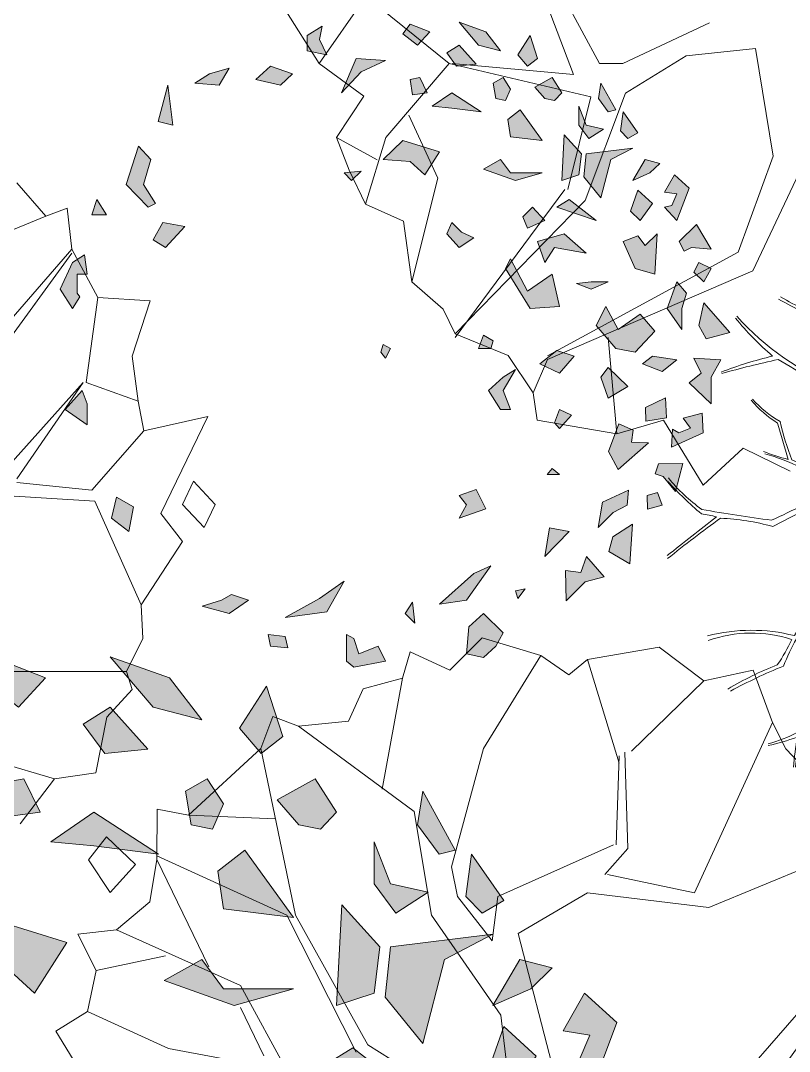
# Model space of a CAD drawing. Header units: inches. Extents: x -12 to 20935469, y -1604 to 24729220.
# Drawn here: x 20905993.25 to 20906020.54, y 24710529.52 to 24710566.14 of the extents above; entities that cross this region are included whole.
import ezdxf

# ---------------------------------------------------------------- set-up
doc = ezdxf.new("R2010")
doc.units = ezdxf.units.IN
doc.header["$LTSCALE"] = 0.03
doc.header["$MEASUREMENT"] = 0
for name, color, linetype, lineweight in [('dimension', 250, 'Continuous', 0), ('green_.25', 82, 'Continuous', 0), ('ILLUSTR-TREE', 74, 'Continuous', 0)]:
    doc.layers.add(name, color=color, linetype=linetype, lineweight=lineweight)
doc.styles.add('ATTR', font='romans.shx', dxfattribs={"width": 0.8, "height": 0.7})

# ---------------------------------------------------------------- blocks, each defined once
blk = doc.blocks.new('GRN1')
at = {"layer": 'ILLUSTR-TREE', "true_color": 0x30441d}
h = blk.add_hatch(color=89, dxfattribs=at)
h.paths.add_polyline_path([(0.25705, -0.05264), (0.26034, -0.06949), (0.27348, -0.06949), (0.28169, -0.05685), (0.27019, -0.05896)])
h.paths.add_polyline_path([(0.24063, -0.08212), (0.23077, -0.09265), (0.2357, -0.11371), (0.2472, -0.10107)])
h.paths.add_polyline_path([(0.18971, 0.21478), (0.18478, 0.20636), (0.19135, 0.20004), (0.20778, 0.20215)])
h.paths.add_polyline_path([(0.19299, 0.1853), (0.18478, 0.17267), (0.19628, 0.16424), (0.2127, 0.16424), (0.19628, 0.17056)])
h.paths.add_polyline_path([(0.18642, 0.10528), (0.20121, 0.10318), (0.20942, 0.11371), (0.18314, 0.13266)])
h.paths.add_polyline_path([(0.26034, 0.09686), (0.26526, 0.07791), (0.28497, 0.06106), (0.27676, 0.08423)])
h.paths.add_polyline_path([(0.20778, 0.08002), (0.2242, 0.05475), (0.2127, 0.0379), (0.21106, 0.05475)])
h.paths.add_polyline_path([(0.25212, -0.00211), (0.25377, -0.02737), (0.2242, -0.04001), (0.24227, -0.02316)])
h.paths.add_polyline_path([(0.26526, 0.02527), (0.27512, 0.01263), (0.28333, 0.01895), (0.27676, 0.0358)])
h.paths.add_polyline_path([(0.23734, 0.02737), (0.2357, 0.01895), (0.22256, 0.02106), (0.2242, 0.03369)])
h.paths.add_polyline_path([(0.24884, 0.0758), (0.2472, 0.05896), (0.25869, 0.05054), (0.26526, 0.06106)])
h.paths.add_polyline_path([(0.20942, 0.19583), (0.20778, 0.18951), (0.21927, 0.18109), (0.23241, 0.1832)])
h.paths.add_polyline_path([(0.22913, 0.12634), (0.21927, 0.13476), (0.21763, 0.14319), (0.2242, 0.1495), (0.23734, 0.14108)])
h.paths.add_polyline_path([(0.23734, 0.09897), (0.22749, 0.10528), (0.21763, 0.10107), (0.21927, 0.09265), (0.23241, 0.09054)])
h.paths.add_polyline_path([(0.25377, 0.12845), (0.2472, 0.12002), (0.25705, 0.1116), (0.27348, 0.12213)])
h.paths.add_polyline_path([(0.19628, -0.1853), (0.19956, -0.19793), (0.23077, -0.18951)])
h.paths.add_polyline_path([(0.24555, -0.13687), (0.23077, -0.14529), (0.23241, -0.16635), (0.24063, -0.15372)])
h.paths.add_polyline_path([(0.04024, 0.1474), (0.0386, 0.12213), (0.07309, 0.10107), (0.0813, 0.10528), (0.05338, 0.12002), (0.06816, 0.14108)])
h.paths.add_polyline_path([(0.07309, 0.27795), (0.06159, 0.27163), (0.06981, 0.26321), (0.07802, 0.26742)])
h.paths.add_polyline_path([(-0.22749, -0.08844), (-0.22256, -0.05264), (-0.19628, -0.0379), (-0.21106, -0.05896)])
h.paths.add_polyline_path([(0.02053, 0.25268), (0.0386, 0.24005), (0.06159, 0.24847), (0.05174, 0.25689), (0.0386, 0.25268)])
h.paths.add_polyline_path([(-0.24063, 0.09897), (-0.2242, 0.08212), (-0.2357, 0.06949), (-0.25869, 0.06738), (-0.26198, 0.08212), (-0.25212, 0.09265)])
h.paths.add_polyline_path([(-0.23241, 0.02316), (-0.2242, 0.01474), (-0.21435, 0.02106)])
h.paths.add_polyline_path([(-0.13073, 0.23581), (-0.13439, 0.22322), (-0.12263, 0.22307), (-0.1198, 0.23185)])
h.paths.add_polyline_path([(-0.1039, 0.22989), (-0.10604, 0.23668), (-0.11911, 0.24743), (-0.09508, 0.25359), (-0.09511, 0.23272)])
h.paths.add_polyline_path([(-0.0555, 0.23957), (-0.05851, 0.22167), (-0.04675, 0.22152), (-0.03844, 0.23876)])
h.paths.add_polyline_path([(-0.07706, 0.22396), (-0.09997, 0.19808), (-0.08457, 0.18966), (-0.06086, 0.19847), (-0.06631, 0.21089), (-0.07659, 0.20955)])
h.paths.add_polyline_path([(-0.21599, 0.04422), (-0.2127, 0.06738), (-0.18314, 0.08844), (-0.18971, 0.0737)])
h.paths.add_polyline_path([(-0.14208, 0.06106), (-0.13386, 0.08423), (-0.11744, 0.0758), (-0.12237, 0.06106), (-0.13058, 0.06738)])
h.paths.add_polyline_path([(-0.18122, 0.20807), (-0.17072, 0.18986), (-0.15812, 0.19353), (-0.14717, 0.21044)])
h.paths.add_polyline_path([(-0.21319, 0.15335), (-0.18701, 0.15273), (-0.18865, 0.16598), (-0.17489, 0.17081), (-0.19243, 0.18602), (-0.19693, 0.16961)])
h.paths.add_polyline_path([(-0.15002, 0.18078), (-0.12832, 0.18462), (-0.11801, 0.20684), (-0.13094, 0.20583), (-0.13725, 0.19356)])
h.paths.add_polyline_path([(-0.15357, 0.15582), (-0.17493, 0.13476), (-0.15029, 0.13898)])
h.paths.add_polyline_path([(-0.1043, 0.1474), (-0.1043, 0.13687), (-0.09937, 0.14108)])
h.paths.add_polyline_path([(-0.20285, 0.11792), (-0.21106, 0.1116), (-0.20449, 0.1095)])
h.paths.add_polyline_path([(-0.02053, 0.09897), (-0.03203, 0.08633), (-0.04845, 0.09686), (-0.04845, 0.10528), (-0.03203, 0.09897), (-0.01396, 0.1095)])
h.paths.add_polyline_path([(0.01889, 0.22952), (0.00082, 0.21267), (0.00411, 0.19583), (0.02382, 0.17898), (0.04024, 0.18741), (0.02053, 0.19793), (0.03367, 0.21689)])
h.paths.add_polyline_path([(-0.02874, 0.20636), (-0.0386, 0.18951), (-0.02053, 0.1832), (-0.01232, 0.18951)])
h.paths.add_polyline_path([(-0.05338, 0.15793), (-0.06488, 0.1474), (-0.05995, 0.14319), (-0.04845, 0.1474)])
h.paths.add_polyline_path([(0.01777, 0.29404), (0.01232, 0.27374), (0.02382, 0.26742), (0.04353, 0.27163)])
h.paths.add_polyline_path([(-0.04353, 0.27795), (-0.02546, 0.259), (-0.01725, 0.26953), (-0.00411, 0.26321), (-0.00575, 0.28637), (-0.02053, 0.27795)])
h.paths.add_polyline_path([(-0.08085, 0.244), (-0.06855, 0.27119), (-0.05148, 0.27039), (-0.05598, 0.25398), (-0.06459, 0.26026), (-0.06858, 0.25032), (-0.06527, 0.24469)])
h.paths.add_polyline_path([(0.00411, 0.00211), (-0.00411, -0.00211), (0.00082, -0.00632), (0.00739, -0.00421)])
h.paths.add_polyline_path([(0.00411, 0.08844), (0.01068, 0.09054), (0.0156, 0.08212), (0.00411, 0.07791)])
h.paths.add_polyline_path([(-0.00246, 0.16003), (-0.01725, 0.1474), (-0.00903, 0.13055), (0.00246, 0.14529)])
h.paths.add_polyline_path([(-0.00575, 0.24847), (-0.0156, 0.23584), (-0.00903, 0.21899), (-0.00246, 0.22741)])
h.paths.add_polyline_path([(0.06159, 0.18951), (0.05502, 0.17477), (0.05995, 0.16214), (0.06159, 0.17477)])
h.paths.add_polyline_path([(0.16343, 0.23373), (0.15522, 0.22531), (0.14865, 0.21057), (0.16671, 0.2211)])
h.paths.add_polyline_path([(0.15522, 0.13266), (0.14865, 0.1095), (0.1585, 0.08212), (0.16671, 0.09686), (0.15522, 0.10528)])
h.paths.add_polyline_path([(0.09937, 0.0737), (0.09116, 0.06106), (0.10266, 0.05054), (0.11251, 0.05475), (0.1043, 0.06317)])
h.paths.add_polyline_path([(0.15686, -0.02316), (0.14865, -0.03159), (0.15522, -0.0379)])
h.paths.add_polyline_path([(0.15357, 0.03159), (0.16507, 0.01895), (0.16671, -0.00421), (0.18314, 0.01263), (0.17328, 0.04422)])
h.paths.add_polyline_path([(0.10266, 0.23163), (0.06816, 0.22952), (0.07309, 0.21267), (0.09609, 0.20215), (0.10101, 0.21478), (0.0928, 0.2211)])
h.paths.add_polyline_path([(0.12894, 0.22741), (0.11415, 0.21689), (0.12237, 0.20846), (0.14043, 0.21478)])
h.paths.add_polyline_path([(0.08623, 0.17056), (0.09116, 0.14319), (0.07802, 0.13476), (0.09609, 0.12845), (0.10266, 0.15161)])
h.paths.add_polyline_path([(0.13386, 0.1832), (0.16671, 0.19162), (0.17657, 0.21057), (0.17164, 0.17056), (0.15193, 0.16846)])
h.paths.add_polyline_path([(0.12565, 0.14529), (0.11415, 0.17898), (0.13222, 0.15582)])
h.paths.add_polyline_path([(0.15357, 0.16424), (0.14865, 0.1495), (0.18807, 0.15161), (0.17164, 0.16635)])
h.paths.add_polyline_path([(0.11415, 0.13476), (0.10758, 0.12002), (0.11744, 0.11581), (0.12565, 0.12424)])
h.paths.add_polyline_path([(0.08787, 0.25479), (0.09116, 0.26111), (0.08952, 0.27795), (0.11087, 0.26532), (0.09609, 0.25058)])
h.paths.add_polyline_path([(0.11415, 0.24847), (0.14208, 0.259), (0.15357, 0.24637), (0.13879, 0.23794), (0.13715, 0.24847), (0.12729, 0.24426), (0.12565, 0.23794)])
h.paths.add_polyline_path([(-0.25212, -0.00842), (-0.26526, -0.00211), (-0.27019, -0.02948), (-0.26526, -0.0358), (-0.24227, -0.0358), (-0.24555, -0.02948), (-0.25869, -0.02527)])
h.paths.add_polyline_path([(-0.25377, -0.08633), (-0.24391, -0.08844), (-0.24227, -0.10318), (-0.25212, -0.10107)])
h.paths.add_polyline_path([(0.05502, -0.28216), (0.0386, -0.27163), (0.04845, -0.26532), (0.05174, -0.26742), (0.06816, -0.26742), (0.06816, -0.259), (0.08459, -0.26111), (0.07802, -0.27163)])
h.paths.add_polyline_path([(-0.13222, -0.21899), (-0.15357, -0.2232), (-0.14208, -0.23794), (-0.12401, -0.23373)])
h.paths.add_polyline_path([(-0.21763, -0.16003), (-0.2242, -0.13687), (-0.2127, -0.12002), (-0.20778, -0.13476), (-0.2127, -0.14319)])
h.paths.add_polyline_path([(-0.04845, -0.27795), (-0.06159, -0.259), (-0.04353, -0.259), (-0.03203, -0.26321)])
h.paths.add_polyline_path([(0.12894, -0.20004), (0.12565, -0.20636), (0.14536, -0.22531), (0.17821, -0.21478), (0.16671, -0.20425), (0.14536, -0.21057)])
h.paths.add_polyline_path([(0.11908, -0.25479), (0.13222, -0.25058), (0.11908, -0.24215)])
h.paths.add_polyline_path([(0.10923, -0.17477), (0.09116, -0.19162), (0.09773, -0.20215), (0.11251, -0.19372)])
at = {"layer": 'ILLUSTR-TREE', "color": 89, "true_color": 0x30441d}
for p, q in [((0.01777, 0.29404), (0.01232, 0.27374)), ((0.04353, 0.27163), (0.01777, 0.29404)), ((-0.00575, 0.28637), (-0.02053, 0.27795)), ((-0.00411, 0.26321), (-0.00575, 0.28637)), ((-0.02053, 0.27795), (-0.04353, 0.27795)), ((-0.04353, 0.27795), (-0.02546, 0.259)), ((0.07309, 0.27795), (0.06159, 0.27163)), ((0.07802, 0.26742), (0.07309, 0.27795)), ((0.08952, 0.27795), (0.11087, 0.26532)), ((0.09116, 0.26111), (0.08952, 0.27795)), ((-0.08085, 0.244), (-0.06855, 0.27119)), ((-0.06855, 0.27119), (-0.05148, 0.27039)), ((-0.05148, 0.27039), (-0.05598, 0.25398)), ((0.01232, 0.27374), (0.02382, 0.26742)), ((0.02382, 0.26742), (0.04353, 0.27163)), ((0.06159, 0.27163), (0.06981, 0.26321)), ((-0.02546, 0.259), (-0.01725, 0.26953)), ((-0.01725, 0.26953), (-0.00411, 0.26321)), ((0.06981, 0.26321), (0.07802, 0.26742)), ((0.11087, 0.26532), (0.09609, 0.25058)), ((-0.06459, 0.26026), (-0.06858, 0.25032)), ((-0.05598, 0.25398), (-0.06459, 0.26026)), ((0.08787, 0.25479), (0.09116, 0.26111)), ((0.11415, 0.24847), (0.14208, 0.259)), ((0.14208, 0.259), (0.15357, 0.24637)), ((0.05174, 0.25689), (0.0386, 0.25268)), ((0.06159, 0.24847), (0.05174, 0.25689)), ((0.09609, 0.25058), (0.08787, 0.25479)), ((-0.11911, 0.24743), (-0.09508, 0.25359)), ((-0.09508, 0.25359), (-0.09511, 0.23272)), ((-0.06858, 0.25032), (-0.06527, 0.24469)), ((0.0386, 0.25268), (0.02053, 0.25268)), ((0.02053, 0.25268), (0.0386, 0.24005)), ((-0.10604, 0.23668), (-0.11911, 0.24743)), ((-0.00575, 0.24847), (-0.0156, 0.23584)), ((-0.00246, 0.22741), (-0.00575, 0.24847)), ((0.0386, 0.24005), (0.06159, 0.24847)), ((0.12565, 0.23794), (0.11415, 0.24847)), ((0.13715, 0.24847), (0.12729, 0.24426)), ((0.13879, 0.23794), (0.13715, 0.24847)), ((0.15357, 0.24637), (0.13879, 0.23794)), ((-0.06527, 0.24469), (-0.08085, 0.244)), ((0.12729, 0.24426), (0.12565, 0.23794)), ((-0.0555, 0.23957), (-0.05851, 0.22167)), ((-0.03844, 0.23876), (-0.0555, 0.23957)), ((-0.04675, 0.22152), (-0.03844, 0.23876)), ((-0.13073, 0.23581), (-0.13439, 0.22322)), ((-0.1198, 0.23185), (-0.13073, 0.23581)), ((-0.1039, 0.22989), (-0.10604, 0.23668)), ((-0.0156, 0.23584), (-0.00903, 0.21899)), ((0.16343, 0.23373), (0.15522, 0.22531)), ((0.16671, 0.2211), (0.16343, 0.23373)), ((-0.12263, 0.22307), (-0.1198, 0.23185)), ((-0.09511, 0.23272), (-0.1039, 0.22989)), ((0.10266, 0.23163), (0.06816, 0.22952)), ((0.0928, 0.2211), (0.10266, 0.23163)), ((-0.00903, 0.21899), (-0.00246, 0.22741)), ((0.01889, 0.22952), (0.00082, 0.21267)), ((0.03367, 0.21689), (0.01889, 0.22952)), ((0.06816, 0.22952), (0.07309, 0.21267)), ((0.12894, 0.22741), (0.11415, 0.21689)), ((0.14043, 0.21478), (0.12894, 0.22741)), ((-0.13439, 0.22322), (-0.12263, 0.22307)), ((-0.07706, 0.22396), (-0.09997, 0.19808)), ((-0.07659, 0.20955), (-0.07706, 0.22396)), ((-0.05851, 0.22167), (-0.04675, 0.22152)), ((0.15522, 0.22531), (0.14865, 0.21057)), ((0.10101, 0.21478), (0.0928, 0.2211)), ((0.14865, 0.21057), (0.16671, 0.2211)), ((0.02053, 0.19793), (0.03367, 0.21689)), ((0.09609, 0.20215), (0.10101, 0.21478)), ((0.11415, 0.21689), (0.12237, 0.20846)), ((0.12237, 0.20846), (0.14043, 0.21478)), ((0.18971, 0.21478), (0.18478, 0.20636)), ((0.20778, 0.20215), (0.18971, 0.21478)), ((-0.14717, 0.21044), (-0.18122, 0.20807)), ((-0.15812, 0.19353), (-0.14717, 0.21044)), ((-0.06631, 0.21089), (-0.07659, 0.20955)), ((-0.06086, 0.19847), (-0.06631, 0.21089)), ((0.00082, 0.21267), (0.00411, 0.19583)), ((0.07309, 0.21267), (0.09609, 0.20215)), ((0.16671, 0.19162), (0.17657, 0.21057)), ((0.17657, 0.21057), (0.17164, 0.17056)), ((-0.18122, 0.20807), (-0.17072, 0.18986)), ((-0.13094, 0.20583), (-0.13725, 0.19356)), ((-0.11801, 0.20684), (-0.13094, 0.20583)), ((-0.12832, 0.18462), (-0.11801, 0.20684)), ((-0.02874, 0.20636), (-0.0386, 0.18951)), ((-0.01232, 0.18951), (-0.02874, 0.20636)), ((0.18478, 0.20636), (0.19135, 0.20004)), ((0.19135, 0.20004), (0.20778, 0.20215)), ((-0.09997, 0.19808), (-0.08457, 0.18966)), ((-0.08457, 0.18966), (-0.06086, 0.19847)), ((0.04024, 0.18741), (0.02053, 0.19793)), ((-0.17072, 0.18986), (-0.15812, 0.19353)), ((-0.13725, 0.19356), (-0.15002, 0.18078)), ((0.00411, 0.19583), (0.02382, 0.17898)), ((0.20942, 0.19583), (0.20778, 0.18951)), ((0.23241, 0.1832), (0.20942, 0.19583)), ((-0.0386, 0.18951), (-0.02053, 0.1832)), ((-0.02053, 0.1832), (-0.01232, 0.18951)), ((0.06159, 0.18951), (0.05502, 0.17477)), ((0.06159, 0.17477), (0.06159, 0.18951)), ((0.13386, 0.1832), (0.16671, 0.19162)), ((0.20778, 0.18951), (0.21927, 0.18109)), ((-0.19243, 0.18602), (-0.19693, 0.16961)), ((-0.17489, 0.17081), (-0.19243, 0.18602)), ((0.02382, 0.17898), (0.04024, 0.18741)), ((0.19299, 0.1853), (0.18478, 0.17267)), ((0.19628, 0.17056), (0.19299, 0.1853)), ((-0.15002, 0.18078), (-0.12832, 0.18462)), ((0.15193, 0.16846), (0.13386, 0.1832)), ((0.21927, 0.18109), (0.23241, 0.1832)), ((0.11415, 0.17898), (0.13222, 0.15582)), ((0.12565, 0.14529), (0.11415, 0.17898)), ((0.05502, 0.17477), (0.05995, 0.16214)), ((0.05995, 0.16214), (0.06159, 0.17477)), ((-0.19693, 0.16961), (-0.21319, 0.15335)), ((-0.18865, 0.16598), (-0.17489, 0.17081)), ((0.10266, 0.15161), (0.08623, 0.17056)), ((0.08623, 0.17056), (0.09116, 0.14319)), ((0.17164, 0.17056), (0.15193, 0.16846)), ((0.18478, 0.17267), (0.19628, 0.16424)), ((0.2127, 0.16424), (0.19628, 0.17056)), ((-0.18701, 0.15273), (-0.18865, 0.16598)), ((0.17164, 0.16635), (0.15357, 0.16424)), ((0.18807, 0.15161), (0.17164, 0.16635)), ((0.15357, 0.16424), (0.14865, 0.1495)), ((0.19628, 0.16424), (0.2127, 0.16424)), ((-0.05338, 0.15793), (-0.06488, 0.1474)), ((-0.04845, 0.1474), (-0.05338, 0.15793)), ((-0.00246, 0.16003), (-0.01725, 0.1474)), ((0.00246, 0.14529), (-0.00246, 0.16003)), ((-0.21319, 0.15335), (-0.18701, 0.15273)), ((-0.15357, 0.15582), (-0.17493, 0.13476)), ((-0.15029, 0.13898), (-0.15357, 0.15582)), ((0.13222, 0.15582), (0.12565, 0.14529)), ((0.09609, 0.12845), (0.10266, 0.15161)), ((0.14865, 0.1495), (0.18807, 0.15161)), ((0.21763, 0.14319), (0.2242, 0.1495)), ((0.2242, 0.1495), (0.23734, 0.14108)), ((-0.09937, 0.14108), (-0.1043, 0.1474)), ((-0.1043, 0.1474), (-0.1043, 0.13687)), ((-0.06488, 0.1474), (-0.05995, 0.14319)), ((-0.05995, 0.14319), (-0.04845, 0.1474)), ((-0.01725, 0.1474), (-0.00903, 0.13055)), ((-0.00903, 0.13055), (0.00246, 0.14529)), ((0.04024, 0.1474), (0.0386, 0.12213)), ((0.06816, 0.14108), (0.04024, 0.1474)), ((-0.1043, 0.13687), (-0.09937, 0.14108)), ((0.05338, 0.12002), (0.06816, 0.14108)), ((0.09116, 0.14319), (0.07802, 0.13476)), ((0.21927, 0.13476), (0.21763, 0.14319)), ((0.23734, 0.14108), (0.22913, 0.12634)), ((-0.17493, 0.13476), (-0.15029, 0.13898)), ((0.07802, 0.13476), (0.09609, 0.12845)), ((0.11415, 0.13476), (0.10758, 0.12002)), ((0.12565, 0.12424), (0.11415, 0.13476)), ((0.22913, 0.12634), (0.21927, 0.13476)), ((0.15522, 0.13266), (0.14865, 0.1095)), ((0.15522, 0.10528), (0.15522, 0.13266)), ((0.20942, 0.11371), (0.18314, 0.13266)), ((0.18314, 0.13266), (0.18642, 0.10528)), ((0.25377, 0.12845), (0.2472, 0.12002)), ((0.27348, 0.12213), (0.25377, 0.12845)), ((0.0386, 0.12213), (0.07309, 0.10107)), ((0.11744, 0.11581), (0.12565, 0.12424)), ((0.25705, 0.1116), (0.27348, 0.12213)), ((-0.20285, 0.11792), (-0.21106, 0.1116)), ((-0.20449, 0.1095), (-0.20285, 0.11792)), ((0.0813, 0.10528), (0.05338, 0.12002)), ((0.10758, 0.12002), (0.11744, 0.11581)), ((0.2472, 0.12002), (0.25705, 0.1116)), ((0.20121, 0.10318), (0.20942, 0.11371)), ((-0.21106, 0.1116), (-0.20449, 0.1095)), ((-0.03203, 0.09897), (-0.01396, 0.1095)), ((-0.01396, 0.1095), (-0.02053, 0.09897)), ((0.14865, 0.1095), (0.1585, 0.08212)), ((-0.04845, 0.10528), (-0.03203, 0.09897)), ((-0.04845, 0.09686), (-0.04845, 0.10528)), ((0.07309, 0.10107), (0.0813, 0.10528)), ((0.16671, 0.09686), (0.15522, 0.10528)), ((0.18642, 0.10528), (0.20121, 0.10318)), ((0.22749, 0.10528), (0.21763, 0.10107)), ((0.23734, 0.09897), (0.22749, 0.10528)), ((0.21763, 0.10107), (0.21927, 0.09265)), ((-0.25212, 0.09265), (-0.24063, 0.09897)), ((-0.24063, 0.09897), (-0.2242, 0.08212)), ((-0.03203, 0.08633), (-0.04845, 0.09686)), ((-0.02053, 0.09897), (-0.03203, 0.08633)), ((0.1585, 0.08212), (0.16671, 0.09686)), ((0.23241, 0.09054), (0.23734, 0.09897)), ((0.27676, 0.08423), (0.26034, 0.09686)), ((0.26034, 0.09686), (0.26526, 0.07791)), ((-0.26198, 0.08212), (-0.25212, 0.09265)), ((0.21927, 0.09265), (0.23241, 0.09054)), ((0.00411, 0.08844), (0.01068, 0.09054)), ((0.01068, 0.09054), (0.0156, 0.08212)), ((-0.2127, 0.06738), (-0.18314, 0.08844)), ((-0.18314, 0.08844), (-0.18971, 0.0737)), ((0.00411, 0.07791), (0.00411, 0.08844)), ((-0.25869, 0.06738), (-0.26198, 0.08212)), ((-0.2242, 0.08212), (-0.2357, 0.06949)), ((-0.14208, 0.06106), (-0.13386, 0.08423)), ((-0.13386, 0.08423), (-0.11744, 0.0758)), ((0.0156, 0.08212), (0.00411, 0.07791)), ((0.28497, 0.06106), (0.27676, 0.08423)), ((0.21106, 0.05475), (0.20778, 0.08002)), ((0.20778, 0.08002), (0.2242, 0.05475)), ((0.26526, 0.07791), (0.28497, 0.06106)), ((-0.18971, 0.0737), (-0.21599, 0.04422)), ((-0.11744, 0.0758), (-0.12237, 0.06106)), ((0.09937, 0.0737), (0.09116, 0.06106)), ((0.1043, 0.06317), (0.09937, 0.0737)), ((0.24884, 0.0758), (0.2472, 0.05896)), ((0.26526, 0.06106), (0.24884, 0.0758)), ((-0.2357, 0.06949), (-0.25869, 0.06738)), ((-0.21599, 0.04422), (-0.2127, 0.06738)), ((-0.13058, 0.06738), (-0.14208, 0.06106)), ((-0.12237, 0.06106), (-0.13058, 0.06738)), ((0.09116, 0.06106), (0.10266, 0.05054)), ((0.11251, 0.05475), (0.1043, 0.06317)), ((0.25869, 0.05054), (0.26526, 0.06106)), ((0.2472, 0.05896), (0.25869, 0.05054)), ((0.10266, 0.05054), (0.11251, 0.05475)), ((0.2127, 0.0379), (0.21106, 0.05475)), ((0.2242, 0.05475), (0.2127, 0.0379)), ((0.17328, 0.04422), (0.15357, 0.03159)), ((0.18314, 0.01263), (0.17328, 0.04422)), ((0.22256, 0.02106), (0.2242, 0.03369)), ((0.2242, 0.03369), (0.23734, 0.02737)), ((0.27676, 0.0358), (0.26526, 0.02527)), ((0.28333, 0.01895), (0.27676, 0.0358)), ((0.15357, 0.03159), (0.16507, 0.01895)), ((0.23734, 0.02737), (0.2357, 0.01895)), ((0.26526, 0.02527), (0.27512, 0.01263)), ((-0.21435, 0.02106), (-0.23241, 0.02316)), ((-0.23241, 0.02316), (-0.2242, 0.01474)), ((-0.2242, 0.01474), (-0.21435, 0.02106)), ((0.2357, 0.01895), (0.22256, 0.02106)), ((0.16507, 0.01895), (0.16671, -0.00421)), ((0.27512, 0.01263), (0.28333, 0.01895)), ((0.16671, -0.00421), (0.18314, 0.01263)), ((0.00411, 0.00211), (-0.00411, -0.00211)), ((0.00739, -0.00421), (0.00411, 0.00211)), ((-0.26526, -0.00211), (-0.27019, -0.02948)), ((-0.25212, -0.00842), (-0.26526, -0.00211)), ((-0.00411, -0.00211), (0.00082, -0.00632)), ((0.24227, -0.02316), (0.25212, -0.00211)), ((0.25212, -0.00211), (0.25377, -0.02737)), ((0.00082, -0.00632), (0.00739, -0.00421)), ((-0.25869, -0.02527), (-0.25212, -0.00842)), ((0.15686, -0.02316), (0.14865, -0.03159)), ((0.15522, -0.0379), (0.15686, -0.02316)), ((0.2242, -0.04001), (0.24227, -0.02316)), ((-0.24555, -0.02948), (-0.25869, -0.02527)), ((0.25377, -0.02737), (0.2242, -0.04001)), ((-0.27019, -0.02948), (-0.26526, -0.0358)), ((-0.24227, -0.0358), (-0.24555, -0.02948)), ((0.14865, -0.03159), (0.15522, -0.0379)), ((-0.26526, -0.0358), (-0.24227, -0.0358)), ((-0.22256, -0.05264), (-0.19628, -0.0379)), ((-0.19628, -0.0379), (-0.21106, -0.05896)), ((-0.22749, -0.08844), (-0.22256, -0.05264)), ((0.27019, -0.05896), (0.25705, -0.05264)), ((0.25705, -0.05264), (0.26034, -0.06949)), ((-0.21106, -0.05896), (-0.22749, -0.08844)), ((0.28169, -0.05685), (0.27019, -0.05896)), ((0.27348, -0.06949), (0.28169, -0.05685)), ((0.26034, -0.06949), (0.27348, -0.06949)), ((0.24063, -0.08212), (0.23077, -0.09265)), ((0.2472, -0.10107), (0.24063, -0.08212)), ((-0.25212, -0.10107), (-0.25377, -0.08633)), ((-0.25377, -0.08633), (-0.24391, -0.08844)), ((-0.24391, -0.08844), (-0.24227, -0.10318)), ((0.23077, -0.09265), (0.2357, -0.11371)), ((-0.24227, -0.10318), (-0.25212, -0.10107)), ((0.2357, -0.11371), (0.2472, -0.10107)), ((-0.2242, -0.13687), (-0.2127, -0.12002)), ((-0.2127, -0.12002), (-0.20778, -0.13476)), ((-0.21763, -0.16003), (-0.2242, -0.13687)), ((-0.20778, -0.13476), (-0.2127, -0.14319)), ((0.24555, -0.13687), (0.23077, -0.14529)), ((0.24063, -0.15372), (0.24555, -0.13687)), ((-0.2127, -0.14319), (-0.21763, -0.16003)), ((0.23077, -0.14529), (0.23241, -0.16635)), ((0.23241, -0.16635), (0.24063, -0.15372)), ((0.10923, -0.17477), (0.09116, -0.19162)), ((0.11251, -0.19372), (0.10923, -0.17477)), ((0.23077, -0.18951), (0.19628, -0.1853)), ((0.19628, -0.1853), (0.19956, -0.19793)), ((0.09116, -0.19162), (0.09773, -0.20215)), ((0.19956, -0.19793), (0.23077, -0.18951)), ((0.09773, -0.20215), (0.11251, -0.19372)), ((0.12894, -0.20004), (0.12565, -0.20636)), ((0.14536, -0.21057), (0.12894, -0.20004)), ((0.16671, -0.20425), (0.14536, -0.21057)), ((0.17821, -0.21478), (0.16671, -0.20425)), ((0.12565, -0.20636), (0.14536, -0.22531)), ((0.14536, -0.22531), (0.17821, -0.21478)), ((-0.13222, -0.21899), (-0.15357, -0.2232)), ((-0.12401, -0.23373), (-0.13222, -0.21899)), ((-0.15357, -0.2232), (-0.14208, -0.23794)), ((-0.14208, -0.23794), (-0.12401, -0.23373)), ((0.11908, -0.24215), (0.11908, -0.25479)), ((0.13222, -0.25058), (0.11908, -0.24215)), ((0.11908, -0.25479), (0.13222, -0.25058)), ((-0.06159, -0.259), (-0.04353, -0.259)), ((-0.04845, -0.27795), (-0.06159, -0.259)), ((-0.04353, -0.259), (-0.03203, -0.26321)), ((0.06816, -0.259), (0.08459, -0.26111)), ((0.06816, -0.26742), (0.06816, -0.259)), ((0.08459, -0.26111), (0.07802, -0.27163)), ((-0.03203, -0.26321), (-0.04845, -0.27795)), ((0.0386, -0.27163), (0.04845, -0.26532)), ((0.04845, -0.26532), (0.05174, -0.26742)), ((0.05174, -0.26742), (0.06816, -0.26742)), ((0.05502, -0.28216), (0.0386, -0.27163)), ((0.07802, -0.27163), (0.05502, -0.28216))]:
    blk.add_line(p, q, dxfattribs=at)
blk = doc.blocks.new('T13')
for p, q in [((0.4281, 0.5928), (0.4281, 0.593)), ((0.5642, 0.2009), (0.708, 0.4255)), ((-0.4377, 0.3824), (-0.7041, 0.3947)), ((-0.709, 0.0686), (-0.7092, 0.0685)), ((0.3135, -0.6541), (0.3137, -0.6542))]:
    blk.add_line(p, q)
blk.add_lwpolyline([(0.4273, -1.0498, -0.126142), (0.4263, -0.734, 0.03539), (0.327, -0.6807, 0.025442), (0.1708, -0.3785, 0.018467), (0.0059, -0.1973, -0.070709), (0.0247, -0.3983, 0.036684), (-0.094, -0.576), (0.0286, -0.8128, 0.055374), (-0.0014, -1.0029, 0.015419), (0.146, -1.1955, 0.015419)], format="xyb")
for centre, radius, start, end in [((-2.4455, 1.7332), 2.6085, 344.4829, 347.6524), ((1.5932, 0.7684), 1.5366, 164.7926, 170.4991), ((-1.8527, 0.3079), 2.2142, 16.7515, 22.1702), ((-1.3357, 0.436), 1.6961, 21.0828, 24.7967), ((0.5441, 1.2708), 0.9973, 188.7058, 199.8279), ((0.4867, 1.3092), 0.9393, 191.4363, 219.4054), ((2.0923, 2.5554), 2.7762, 211.5979, 215.8713), ((0.6079, 1.5972), 0.9991, 209.5693, 220.5893), ((-1.9916, 1.5594), 1.9399, 341.6031, 346.0626), ((1.0796, 0.3203), 1.1047, 133.2252, 138.9211), ((0.6375, 0.8), 0.4458, 134.2559, 149.009), ((1.9594, 0.5396), 2.1341, 165.0867, 169.3971), ((-0.1722, 0.689), 0.4173, 57.2831, 70.5415), ((-0.1008, 0.8008), 0.2947, 55.7919, 76.1738), ((0.5449, 1.3247), 0.568, 210.069, 222.0712), ((0.2748, 1.1415), 0.2312, 204.7952, 206.8355), ((-0.1316, 0.7576), 0.3478, 54.0156, 54.654), ((0.2555, 1.1207), 0.2034, 209.038, 235.4044), ((0.9312, 1.1992), 0.6968, 194.0874, 200.3062), ((-1.1356, 2.0538), 1.9689, 322.1847, 328.3706), ((-0.4994, 1.6073), 1.2053, 321.3001, 330.841), ((-1.6595, -3.1543), 4.2617, 72.5672, 75.4116), ((-0.8674, -0.7166), 1.7157, 73.986, 80.5441), ((4.6144, -0.0371), 4.5748, 167.6308, 172.856), ((-7.2075, 2.0444), 7.4128, 350.21549, 351.46406), ((0.2151, 0.8188), 0.1547, 87.3146, 119.155), ((0.2289, 0.8204), 0.148, 91.5584, 124.1588), ((-0.0043, 0.9201), 0.2731, 339.3563, 5.467), ((-0.3221, 0.8997), 0.6025, 349.9787, 5.4953), ((2.195, 2.3261), 2.9404, 208.7548, 214.1059), ((-4.8848, 2.5979), 5.0136, 337.9162, 340.5525), ((1.2545, 0.2907), 1.5334, 155.2685, 164.6643), ((0.3454, 1.2065), 0.4693, 281.9294, 319.6866), ((-0.133, 0.6471), 0.2506, 24.7539, 64.6899), ((-0.3483, 0.3942), 0.5927, 40.7586, 56.4721), ((0.2678, 1.3425), 0.636, 285.7899, 314.5476), ((-0.1151, 0.9114), 0.4341, 190.6007, 207.3466), ((-0.1853, 0.8976), 0.3559, 190.4335, 211.331), ((-0.7003, 0.7039), 1.1292, 356.076, 7.2625), ((0.9822, 0.806), 0.543, 174.9586, 186.2056), ((0.8965, 0.817), 0.6453, 179.3917, 209.4521), ((0.7565, 0.7868), 0.4853, 179.0591, 213.5916), ((-7.2075, 2.0444), 7.4128, 348.32176, 349.99211), ((0.2837, 0.9903), 1.2637, 192.0056, 199.7094), ((-0.2901, 0.8463), 0.6637, 189.447, 203.9688), ((1.2377, 0.6989), 0.7975, 177.7287, 185.8361), ((-2.6963, 2.1161), 3.9337, 335.6554, 339.189), ((-7.9542, 2.4422), 7.6516, 345.89882, 346.931), ((0.332, 0.4495), 0.8625, 162.2444, 171.9735), ((-2.8803, -4.3059), 5.6398, 58.7399, 62.0811), ((1.4606, 3.4255), 3.2074, 238.3111, 243.9484), ((-16.2941, 7.5158), 18.5737, 337.79766, 338.50258), ((-0.021, 1.1045), 0.7344, 218.4282, 225.7889), ((9.3513, 1.7915), 9.6612, 186.76318, 187.64428), ((0.6948, 0.7247), 0.9317, 184.3684, 196.1636), ((-1.0492, 0.1762), 0.6463, 20.6684, 45.6115), ((3.1643, -1.3286), 3.3446, 144.4125, 150.2422), ((-1.673, 1.9811), 2.4982, 324.16, 327.1682), ((-1.3606, -0.003), 0.7269, 46.8401, 51.2834), ((7.5208, 10.8626), 13.291, 230.70516, 231.81247), ((0.1431, 1.0285), 0.8079, 214.5859, 219.8976), ((-1.1399, -0.6903), 1.4936, 51.9536, 57.6458), ((-2.181, -2.4249), 3.5245, 56.2728, 58.4632), ((1.6566, -17.8747), 18.5737, 97.79766, 98.50258), ((9.0435, -0.2804), 9.0054, 174.82383, 177.62741), ((-0.466, -3.3989), 3.9337, 95.6554, 99.189), ((-1.3236, -0.2181), 0.8714, 44.6875, 57.3652), ((3.6522, 2.4741), 4.5721, 205.4372, 209.8163), ((-1.6251, 0.5421), 1.6716, 351.6597, 359.072), ((-0.5035, 0.8939), 0.9262, 322.7918, 334.8087), ((0.4871, 1.2684), 0.8714, 284.6875, 297.3652), ((5.661, -11.9314), 13.291, 110.70516, 111.81247), ((0.6918, 1.1929), 0.7269, 286.8401, 291.2834), ((0.7299, -0.7278), 1.2637, 72.0056, 79.7094), ((0.8922, -0.1588), 0.6637, 69.447, 83.9688), ((3.1499, 1.5409), 3.5307, 197.3863, 197.8324), ((-2.5486, -2.7842), 3.9984, 49.8987, 54.2252), ((1.7049, 2.8569), 3.0576, 231.4605, 236.7593), ((-0.4487, 3.0552), 2.6508, 264.6412, 270.0914), ((-1.6943, -0.3568), 1.4579, 22.0617, 30.4653), ((2.8843, -1.1259), 2.6508, 144.6412, 150.0914), ((-0.5952, 0.5298), 0.8522, 325.9263, 346.7063), ((3.3831, -0.7925), 3.3185, 160.2028, 164.4346), ((-0.9827, 0.2656), 1.0097, 350.8974, 0.4845), ((0.0449, 0.7944), 0.7175, 237.2581, 253.4365), ((1.0669, 3.2424), 3.3407, 245.5712, 250.4573), ((0.6796, -0.423), 0.7175, 117.2581, 133.4365), ((0.5524, 1.6588), 1.4579, 262.0617, 270.4653), ((0.6914, 0.8336), 0.6463, 260.6684, 285.6115), ((0.9811, -0.521), 0.7344, 98.4282, 105.7889), ((-1.1991, -0.3099), 0.4693, 41.9294, 79.6866), ((-1.2781, -0.445), 0.636, 45.7899, 74.5476), ((2.2887, -2.5321), 3.3407, 125.5712, 130.4573), ((0.3307, -4.3868), 4.5721, 85.4372, 89.8163), ((0.8333, -0.6251), 0.8079, 94.5859, 99.8976), ((0.2374, -0.4992), 0.8625, 42.2444, 51.9735), ((6.1063, 5.6805), 7.6516, 225.89882, 226.931), ((-0.9868, 3.3204), 3.3185, 280.2028, 284.4346), ((-0.0272, 0.1503), 0.0608, 247.4125, 313.0745), ((-0.1136, -0.1277), 0.2718, 41.0905, 54.0917), ((0.8841, -0.2752), 0.3559, 70.4335, 91.331), ((0.861, -0.343), 0.4341, 70.6007, 87.3466), ((-0.2411, -0.9642), 1.1292, 116.076, 127.2625), ((-1.2057, 0.7167), 0.7975, 297.7287, 305.8361), ((-1.0413, 0.256), 0.4853, 299.0591, 333.5916), ((-0.4132, 3.3989), 3.3446, 264.4125, 270.2422), ((-0.8608, -2.4451), 2.4982, 84.16, 87.1682), ((-0.1428, -0.786), 0.8522, 85.9263, 106.7063), ((0.1858, -0.0403), 0.2718, 161.0905, 174.0917), ((-0.1148, 0.03), 0.047, 22.2078, 46.2598), ((0.0976, 0.0975), 0.047, 262.2078, 286.2598), ((-1.1707, 0.4418), 0.543, 294.9586, 306.2056), ((-1.1374, 0.3622), 0.6453, 299.3917, 329.4521), ((-0.504, -0.8887), 0.9262, 82.7918, 94.8087), ((0.1555, -0.0376), 0.0587, 126.0856, 194.4014), ((-0.0137, 1.3454), 1.4936, 291.9536, 297.6458), ((-0.9954, 3.1143), 3.5245, 296.2728, 298.4632), ((-1.8878, 3.0274), 4.2617, 312.5672, 315.4116), ((-0.1727, 1.1226), 1.7157, 313.986, 320.5441), ((-1.1239, -1.2419), 1.2053, 81.3001, 90.841), ((-4.2605, 7.9664), 9.0054, 294.82383, 297.62741), ((-1.1228, 3.6123), 3.9984, 289.8987, 294.2252), ((-0.2263, -3.4853), 3.5307, 77.3863, 77.8324), ((-1.1925, -2.0161), 1.9689, 82.1847, 88.3706), ((0.2798, -0.9896), 1.0097, 110.8974, 120.4845), ((-0.092, -0.0993), 0.0543, 2.868, 77.619), ((-0.0396, 0.1753), 0.2718, 281.0905, 294.0917), ((-4.7504, -7.6786), 9.0054, 54.82383, 57.62741), ((0.7355, 0.7313), 1.0097, 230.8974, 240.4845), ((1.6359, -2.8919), 3.0576, 111.4605, 116.7593), ((0.2944, -0.951), 0.9317, 64.3684, 76.1636), ((-3.11, -8.9812), 9.6612, 66.76318, 67.64428), ((-3.323, -0.7029), 3.3407, 5.5712, 10.4573), ((0.0498, -0.1202), 0.047, 142.2078, 166.2598), ((0.7705, 0.2636), 0.8522, 205.9263, 226.7063), ((0.9312, -3.0509), 2.9404, 88.7548, 94.1059), ((0.8427, -1.0935), 0.9973, 68.7058, 79.8279), ((0.3615, -1.6841), 1.6716, 111.6597, 119.072), ((-3.3082, 0.0423), 3.0576, 351.4605, 356.7593), ((3.7039, -0.8207), 3.9984, 169.8987, 174.2252), ((-2.2748, 4.6604), 5.6398, 298.7399, 302.0811), ((2.2504, -2.9646), 3.2074, 118.3111, 123.9484), ((-0.3613, -1.2187), 1.5334, 35.2685, 44.6643), ((0.9046, -1.063), 0.9393, 71.4363, 99.4054), ((4.7064, 2.9445), 5.0136, 217.9162, 220.5525), ((-0.5997, -0.7345), 0.6025, 109.9787, 125.4953), ((1.2962, 1.1494), 1.6716, 231.6597, 239.072), ((-0.7763, -0.4695), 0.2731, 99.3563, 125.467), ((-2.2567, 4.009), 4.5748, 287.6308, 292.856), ((5.1876, -0.3471), 5.6398, 178.7399, 182.0811), ((0.6781, -1.7642), 2.2142, 136.7515, 142.1702), ((-1.4857, 0.2011), 0.6968, 314.0874, 320.3062), ((1.8516, -7.2698), 7.4128, 108.32176, 109.99211), ((-3.6784, -0.4536), 3.2074, 358.3111, 3.9484), ((-0.7987, 0.7691), 1.1047, 253.2252, 258.9211), ((-0.9932, 0.1463), 0.4458, 254.2559, 269.009), ((-0.7982, -0.2288), 0.1547, 207.3146, 239.155), ((-0.8065, -0.2177), 0.148, 211.5584, 244.1588), ((-0.4755, -0.4444), 0.2506, 144.7539, 184.6899), ((0.3086, -1.3805), 1.6961, 141.0828, 144.7967), ((1.8516, -7.2698), 7.4128, 110.21549, 111.46406), ((-0.1488, -0.5045), 0.5927, 160.7586, 176.4721), ((-2.3252, -3.9646), 4.5748, 47.6308, 52.856), ((5.3884, 5.2327), 7.4128, 228.32176, 229.99211), ((-0.4982, -1.9536), 2.1341, 45.0867, 49.3971), ((1.181, -3.0767), 2.7762, 91.5979, 95.8713), ((1.0935, -1.312), 0.9991, 89.5693, 100.5893), ((2.3604, 0.9581), 1.9399, 221.6031, 226.0626), ((-1.4013, -0.1962), 0.568, 330.069, 342.0712), ((-1.0799, -0.3448), 0.2034, 329.038, 355.4044), ((1.04, 0.0021), 0.9262, 202.7918, 214.8087), ((-0.9566, 0.2336), 0.9317, 304.3684, 316.1636), ((-3.9503, 1.9201), 4.5721, 325.4372, 329.8163), ((0.641, -0.1953), 0.2506, 264.7539, 304.6899), ((0.5297, 0.1176), 0.5927, 280.7586, 296.4721), ((-1.4436, 0.9898), 1.5366, 284.7926, 290.4991), ((1.1862, -0.6478), 1.4936, 171.9536, 177.6458), ((-2.891, 1.9517), 3.5307, 317.3863, 317.8324), ((-0.2599, -2.9902), 2.6085, 104.4829, 107.6524), ((-0.6247, -0.4934), 0.2947, 175.7919, 196.1738), ((-1.1076, -0.3385), 0.2312, 324.7952, 326.8355), ((-0.5719, -0.4985), 0.3478, 174.0156, 174.654), ((-0.4922, -0.4994), 0.4173, 177.2831, 190.5415), ((-6.2088, 7.197), 9.6612, 306.76318, 307.64428), ((3.2089, -0.6821), 3.5245, 176.2728, 178.4632), ((5.3884, 5.2327), 7.4128, 230.21549, 231.46406), ((0.7581, -0.3), 0.2947, 295.7919, 316.1738), ((0.697, -0.1823), 0.4173, 297.2831, 310.5415), ((-0.8606, 0.9353), 1.5334, 275.2685, 284.6643), ((-3.0936, 0.7321), 2.9404, 328.7548, 334.1059), ((0.2734, -1.1718), 0.6453, 59.3917, 89.4521), ((0.3174, -1.0355), 0.4853, 59.0591, 93.5916), ((2.5663, 0.4713), 2.4982, 204.16, 207.1682), ((0.889, -1.1212), 0.568, 90.069, 102.0712), ((-1.4286, 1.4214), 2.1341, 285.0867, 289.3971), ((-1.3588, -0.2389), 0.9393, 311.4363, 339.4054), ((0.211, -5.5351), 5.0136, 97.9162, 100.5525), ((0.3904, -1.0025), 0.6463, 140.6684, 165.6115), ((-2.4031, -1.9219), 2.6508, 24.6412, 30.0914), ((0.6102, -0.5954), 0.148, 331.5584, 4.1588), ((0.6157, -0.5826), 0.1547, 327.3146, 359.155), ((0.857, -0.7685), 0.2034, 89.038, 115.4044), ((-0.117, -1.7508), 1.5366, 44.7926, 50.4991), ((2.7379, 1.2643), 2.6085, 224.4829, 227.6524), ((0.7361, -0.2518), 0.3478, 294.0156, 294.654), ((0.8654, -0.7957), 0.2312, 84.7952, 86.8355), ((-0.3363, -2.5102), 1.9399, 101.6031, 106.0626), ((-1.6688, -0.2779), 0.9991, 329.5693, 340.5893), ((-3.2408, 0.5286), 2.7762, 331.5979, 335.8713), ((0.9543, -0.1578), 0.6025, 229.9787, 245.4953), ((0.8131, -0.4433), 0.2731, 219.3563, 245.467), ((-0.9438, -0.396), 0.8079, 334.5859, 339.8976), ((0.9739, 0.2676), 1.1292, 236.076, 247.2625), ((1.2072, 1.4636), 2.2142, 256.7515, 262.1702), ((0.5871, -1.3929), 0.6968, 74.0874, 80.3062), ((-0.5369, 0.0571), 0.8625, 282.2444, 291.9735), ((0.8863, -0.8893), 0.4693, 161.9294, 199.6866), ((0.2211, -1.2405), 0.543, 54.9586, 66.2056), ((0.3883, -0.939), 0.4458, 14.2559, 29.009), ((-0.2483, -1.082), 1.1047, 13.2252, 18.9211), ((1.0596, 0.9518), 1.6961, 261.0828, 264.7967), ((-0.6662, -0.615), 0.3559, 310.4335, 331.331), ((1.8804, -8.1153), 7.6516, 105.89882, 106.931), ((-0.9276, -0.5761), 0.7344, 338.4282, 345.7889), ((2.3606, -0.0304), 1.9689, 202.1847, 208.3706), ((-1.3542, -0.1699), 0.9973, 308.7058, 319.8279), ((1.0727, -0.3986), 1.7157, 193.986, 200.5441), ((3.5799, 0.1342), 4.2617, 192.5672, 195.4116), ((-0.7134, -0.5611), 0.4341, 310.6007, 327.3466), ((-13.1493, 1.0762), 13.291, 350.70516, 351.81247), ((1.6558, -0.3581), 1.2053, 201.3001, 210.841), ((0.7013, -1.1825), 0.7269, 166.8401, 171.2834), ((14.6701, 10.3663), 18.5737, 217.79766, 218.50258), ((-0.5695, -0.6801), 0.6637, 309.447, 323.9688), ((-0.9811, -0.2552), 1.2637, 312.0056, 319.7094)]:
    blk.add_arc(centre, radius, start, end)
blk = doc.blocks.new('TREE_009')
at = {"layer": 'ILLUSTR-TREE'}
for p, q in [((-12160.46, 13912.91), (-12166.65, 13906.74)), ((-12149.34, 13909.54), (-12160.46, 13912.91)), ((-12174.22, 13910.26), (-12175.66, 13905.24)), ((-12166.65, 13906.74), (-12174.22, 13910.26)), ((-12149.34, 13909.54), (-12160.26, 13891.83)), ((-12143.96, 13905.85), (-12149.34, 13909.54)), ((-12126.77, 13911.14), (-12140.45, 13908.76)), ((-12118.31, 13904.71), (-12126.77, 13911.14)), ((-12140.45, 13908.76), (-12143.96, 13905.85)), ((-12140.45, 13908.76), (-12134.4, 13889.01)), ((-12108.88, 13906.74), (-12118.31, 13904.71)), ((-12105.24, 13896.77), (-12108.88, 13906.74)), ((-12175.66, 13905.24), (-12183.16, 13903.21)), ((-12179.51, 13884.08), (-12175.66, 13905.24)), ((-12132.06, 13891.31), (-12118.31, 13904.71)), ((-12183.16, 13903.21), (-12185.91, 13897.04)), ((-12200.35, 13897.92), (-12202.62, 13891.83)), ((-12195.47, 13896.07), (-12200.35, 13897.92)), ((-12185.91, 13897.04), (-12195.47, 13896.07)), ((-12195.47, 13896.07), (-12173.46, 13879.85)), ((-12120.09, 13864.33), (-12105.24, 13896.77)), ((-12102.7, 13891.75), (-12105.24, 13896.77)), ((-12202.62, 13891.83), (-12216.38, 13879.14)), ((-12196.02, 13860.09), (-12202.62, 13891.83)), ((-12160.26, 13891.83), (-12166.31, 13869.26)), ((-12134.95, 13873.5), (-12134.4, 13890.42)), ((-12133.3, 13891.13), (-12132.75, 13872.79)), ((-12095.13, 13883.81), (-12102.7, 13891.75)), ((-12079.93, 13877.02), (-12085.43, 13883.37)), ((-12222.36, 13880.28), (-12222.43, 13870.68)), ((-12216.38, 13879.14), (-12222.36, 13880.28)), ((-12199.87, 13878.43), (-12216.38, 13879.14)), ((-12173.46, 13879.85), (-12170.16, 13860.09)), ((-12075.87, 13878.52), (-12079.93, 13877.02)), ((-12074.98, 13870.68), (-12075.87, 13878.52)), ((-12117.34, 13861.51), (-12079.93, 13877.02)), ((-12231.99, 13875), (-12235.43, 13870.59)), ((-12226.48, 13869.71), (-12231.99, 13875)), ((-12157.51, 13863.62), (-12135.5, 13873.5)), ((-12132.75, 13872.79), (-12137.15, 13867.85)), ((-12235.43, 13870.59), (-12231.3, 13864.41)), ((-12222.43, 13870.68), (-12223.73, 13862.65)), ((-12197.67, 13860.09), (-12222.43, 13871.38)), ((-12222.43, 13870.68), (-12212.52, 13850.22)), ((-12112.39, 13827.65), (-12074.98, 13870.68)), ((-12070.03, 13861.51), (-12074.98, 13870.68)), ((-12231.3, 13864.41), (-12226.48, 13869.71)), ((-12166.31, 13869.26), (-12165.21, 13863.62)), ((-12074.98, 13869.97), (-12105.24, 13828.35)), ((-12136.6, 13867.85), (-12120.09, 13864.33)), ((-12153.66, 13856.57), (-12140.45, 13864.33)), ((-12140.45, 13864.33), (-12117.34, 13861.51)), ((-12223.73, 13862.65), (-12230.13, 13857.27)), ((-12165.21, 13863.62), (-12158.61, 13855.16)), ((-12158.61, 13855.16), (-12157.51, 13863.62)), ((-12072.23, 13845.28), (-12070.03, 13861.51)), ((-12060.06, 13860.89), (-12070.03, 13861.51)), ((-12063.49, 13850.31), (-12060.06, 13860.89)), ((-12184.47, 13834), (-12197.67, 13860.09)), ((-12182.26, 13835.41), (-12196.02, 13860.09)), ((-12170.16, 13860.09), (-12156.96, 13841.05)), ((-12230.13, 13857.27), (-12237.49, 13856.48)), ((-12237.49, 13856.48), (-12233.98, 13849.52)), ((-12206.47, 13846.69), (-12230.13, 13857.27)), ((-12144.3, 13820.6), (-12153.66, 13856.57)), ((-12220.78, 13852.34), (-12233.98, 13849.52)), ((-12233.98, 13849.52), (-12235.63, 13841.76)), ((-12062.33, 13841.76), (-12063.49, 13850.31)), ((-12185.02, 13807.2), (-12206.47, 13846.69)), ((-12089.29, 13826.94), (-12072.78, 13845.28)), ((-12072.78, 13845.28), (-12085.43, 13826.94)), ((-12072.23, 13845.28), (-12062.33, 13841.76)), ((-12235.63, 13841.76), (-12241.62, 13837.97)), ((-12235.63, 13841.76), (-12220.23, 13834.7)), ((-12202.07, 13833.29), (-12206.47, 13842.46)), ((-12156.96, 13841.05), (-12154.21, 13818.48)), ((-12061.23, 13836.11), (-12062.33, 13841.76)), ((-12049.05, 13838.85), (-12061.23, 13836.11)), ((-12057.99, 13820.33), (-12049.05, 13838.85)), ((-12241.62, 13837.97), (-12238.38, 13832.59)), ((-12154.21, 13817.78), (-12182.26, 13835.41)), ((-12071.13, 13824.83), (-12061.23, 13836.11)), ((-12220.23, 13834.7), (-12201.52, 13831.18)), ((-12213.63, 13807.2), (-12238.93, 13827.65)), ((-12189.97, 13805.08), (-12198.77, 13828.35)), ((-12085.43, 13826.24), (-12071.13, 13824.83)), ((-12051.8, 13826.5), (-12053.87, 13822.1)), ((-12047.68, 13822.1), (-12051.8, 13826.5)), ((-12105.79, 13824.83), (-12070.58, 13822.71)), ((-12070.58, 13822.71), (-12061.78, 13802.96)), ((-12053.87, 13822.1), (-12049.74, 13817.69)), ((-12049.74, 13817.69), (-12047.68, 13822.1)), ((-12229.58, 13819.89), (-12238.38, 13807.2)), ((-12053.87, 13815.04), (-12057.99, 13820.33)), ((-12245.05, 13817.69), (-12238.38, 13807.2)), ((-12164.11, 13814.95), (-12180.61, 13807.2)), ((-12061.78, 13802.96), (-12053.87, 13815.04)), ((-12155.31, 13810.02), (-12168.51, 13808.61)), ((-12155.31, 13810.02), (-12152.01, 13789.56)), ((-12168.51, 13808.61), (-12180.06, 13801.55)), ((-12238.38, 13807.2), (-12229.92, 13800.94)), ((-12213.63, 13807.2), (-12225.73, 13793.09)), ((-12186.67, 13800.85), (-12213.63, 13807.2)), ((-12213.07, 13807.2), (-12189.97, 13805.08)), ((-12180.61, 13807.2), (-12185.02, 13807.2)), ((-12180.06, 13801.55), (-12187.77, 13781.1)), ((-12061.43, 13796.53), (-12061.78, 13802.96)), ((-12229.92, 13800.94), (-12235.08, 13793.09)), ((-12191.07, 13783.21), (-12186.67, 13800.85)), ((-12221.33, 13797.32), (-12215.83, 13785.33)), ((-12064.53, 13790.27), (-12061.43, 13796.53)), ((-12227.38, 13788.86), (-12235.08, 13793.09)), ((-12235.08, 13793.09), (-12232.68, 13786.83)), ((-12225.73, 13793.09), (-12229.58, 13780.39)), ((-12127.25, 13790.27), (-12064.53, 13790.27)), ((-12063.49, 13786.83), (-12064.53, 13790.27)), ((-12152.01, 13789.56), (-12158.61, 13771.22)), ((-12232.68, 13786.83), (-12229.58, 13780.39)), ((-12146.5, 13787.45), (-12155.86, 13767.7)), ((-12068.31, 13781.54), (-12063.49, 13786.83)), ((-12215.83, 13785.33), (-12220.78, 13765.58)), ((-12212.52, 13755), (-12191.62, 13783.21)), ((-12229.58, 13780.39), (-12222.36, 13777.13)), ((-12187.77, 13781.1), (-12212.52, 13755.71)), ((-12070.37, 13770.96), (-12068.31, 13781.54)), ((-12222.36, 13777.13), (-12220.78, 13765.58)), ((-12099.74, 13776.16), (-12078.28, 13769.81)), ((-12158.61, 13771.22), (-12194.92, 13751.47)), ((-12078.28, 13769.81), (-12070.37, 13770.96)), ((-12084.81, 13761.26), (-12078.28, 13769.81)), ((-12155.86, 13767.7), (-12194.92, 13750.77)), ((-12220.78, 13765.58), (-12214.79, 13760.38)), ((-12214.79, 13760.38), (-12212.52, 13755.71)), ((-12212.52, 13755.71), (-12202.42, 13751.56)), ((-12183.37, 13755), (-12181.71, 13736.66)), ((-12202.42, 13751.56), (-12197.67, 13744.42)), ((-12194.92, 13750.77), (-12197.67, 13744.42)), ((-12197.67, 13744.42), (-12196.91, 13739.22)), ((-12196.91, 13739.22), (-12181.71, 13736.66)), ((-12181.71, 13736.66), (-12172.84, 13739.22)), ((-12172.84, 13739.22), (-12165.28, 13726.88)), ((-12165.28, 13726.88), (-12157.71, 13733.93)), ((-12157.71, 13733.93), (-12148.77, 13729.52))]:
    blk.add_line(p, q, dxfattribs=at)
at = {"layer": 'ILLUSTR-TREE', "style": 'ATTR', "width": 0.8, "flags": 9}
blk.add_attdef('ESTCODE', (-12147.6, 13820.6), '', height=1.05, dxfattribs=at)

msp = doc.modelspace()

# ---------------------------------------------------------------- hatches: boundary and pattern name
at = {"layer": 'green_.25', "lineweight": 18}
h = msp.add_hatch(dxfattribs=at)
h.set_pattern_fill('AR-SAND', color=256, scale=5, angle=360)
h.set_pattern_definition([(37.5, (62522.059, 3429.13), (-0.3149667905, 9.634118845), [0, -7.6, 0, -8.5, 0, -8.125]), (7.5, (62522.059, 3429.13), (8.8488835263, 14.110730326), [0, -4.1, 0, -6.85, 0, -2.625]), (327.5, (62515.909, 3429.13), (15.5707093088, 0.0282952677), [0, -2.5, 0, -9, 0, -11.75]), (317.5, (62515.909, 3429.13), (15.030633023, 4.3883778247), [0, -1.25, 0, -5.9, 0, -6.75])])
edge = h.paths.add_edge_path()
edge.add_line((20906146.87, 24710722.843), (20906136.869, 24710722.996))
edge.add_line((20906136.869, 24710722.996), (20906136.869, 24710732.843))
edge.add_line((20906136.869, 24710732.843), (20905967.716, 24710732.843))
edge.add_spline(control_points=[(20905967.716, 24710732.843), (20905978.313, 24710722.844), (20905998.549, 24710703.75), (20906033.267, 24710688.017), (20906067.709, 24710685.207), (20906094.116, 24710671.73), (20906113.84, 24710654.132), (20906131.209, 24710630.355), (20906139.497, 24710605.393), (20906141.089, 24710575.514), (20906137.907, 24710555.095), (20906124.384, 24710524.915), (20906104.766, 24710487.718), (20906087.095, 24710454.507), (20906071.781, 24710427.808), (20906076.415, 24710410.892), (20906087.103, 24710391.542), (20906097.028, 24710383.228), (20906103.454, 24710377.847)], knot_values=[0.017867, 0.017867, 0.017867, 0.017867, 43.554295, 83.160196, 111.305698, 146.347364, 169.598441, 190.192176, 234.215213, 245.626706, 279.999401, 294.635057, 344.735937, 406.07088, 407.706442, 436.81212, 450.261859, 474.954763, 474.954763, 474.954763, 474.954763], degree=3, periodic=0)
edge.add_line((20906103.454, 24710377.847), (20906136.867, 24710377.847))
edge.add_line((20906136.867, 24710377.847), (20906136.867, 24710388.843))
edge.add_line((20906136.867, 24710388.843), (20906146.87, 24710388.843))
edge.add_line((20906146.87, 24710388.843), (20906146.87, 24710722.843))

# ---------------------------------------------------------------- linework, layer by layer
msp.add_ellipse((20905996.446, 24710515.623), major_axis=(37.286, 68.917), ratio=0.691431)
for points in [[(20905831.949, 24710733.341), (20905829.902, 24710715.517), (20905837.44, 24710680.913), (20905858.305, 24710648.382), (20905882.164, 24710630.174), (20905913.618, 24710619.368), (20905947.456, 24710619.693), (20905971.447, 24710628.342), (20906001.159, 24710637.719), (20906042.272, 24710637.773), (20906073.73, 24710628.49), (20906098.003, 24710604.347), (20906116.145, 24710556.322), (20906117.144, 24710524.915), (20906108.833, 24710495.111)], [(20905963.65, 24710624.948), (20906009.39, 24710624.948), (20906057.606, 24710609.372), (20906103.502, 24710551.842), (20906110.866, 24710500.945)]]:
    msp.add_spline(points, degree=3)
for points, knots in [([(20905967.703, 24710732.855), (20905978.304, 24710722.852), (20905998.544, 24710703.753), (20906033.267, 24710688.017), (20906067.709, 24710685.207), (20906094.116, 24710671.73), (20906113.84, 24710654.132), (20906131.209, 24710630.355), (20906139.497, 24710605.393), (20906141.089, 24710575.514), (20906137.907, 24710555.095), (20906124.384, 24710524.915), (20906104.766, 24710487.718), (20906087.095, 24710454.507), (20906071.781, 24710427.808), (20906076.415, 24710410.892), (20906087.103, 24710391.542), (20906097.028, 24710383.228), (20906103.454, 24710377.847)], [0, 0, 0, 0, 43.554295, 83.160196, 111.305698, 146.347364, 169.598441, 190.192176, 234.215213, 245.626706, 279.999401, 294.635057, 344.735937, 406.07088, 407.706442, 436.81212, 450.261859, 474.954763, 474.954763, 474.954763, 474.954763]), ([(20905978.215, 24710625.656), (20905978.34, 24710625.705), (20905978.466, 24710625.754), (20905981.961, 24710627.102), (20905985.33, 24710628.316), (20905991.61, 24710630.317), (20905994.519, 24710631.141), (20905999.095, 24710632.22), (20906000.758, 24710632.568), (20906004.091, 24710633.165), (20906005.769, 24710633.416), (20906010.835, 24710634.035), (20906014.253, 24710634.269), (20906020.826, 24710634.423), (20906023.974, 24710634.37), (20906029.654, 24710634.084), (20906032.179, 24710633.889), (20906036.705, 24710633.438), (20906038.703, 24710633.204), (20906042.274, 24710632.731), (20906043.843, 24710632.505), (20906046.952, 24710632.01), (20906048.494, 24710631.741), (20906053.072, 24710630.849), (20906056.056, 24710630.143), (20906061.205, 24710628.607), (20906063.41, 24710627.834), (20906067.48, 24710626.133), (20906069.357, 24710625.223), (20906074.161, 24710622.495), (20906077.018, 24710620.436), (20906082.428, 24710615.748), (20906084.979, 24710613.121), (20906089.235, 24710608.08), (20906091.003, 24710605.742), (20906093.947, 24710601.461), (20906095.166, 24710599.553), (20906097.47, 24710595.674), (20906098.556, 24710593.701), (20906101.624, 24710587.691), (20906103.416, 24710583.562), (20906106.24, 24710575.892), (20906107.35, 24710572.384), (20906109.12, 24710565.843), (20906109.824, 24710562.825), (20906110.958, 24710557.122), (20906111.415, 24710554.438), (20906112.167, 24710549.073), (20906112.46, 24710546.391), (20906113.039, 24710538.38), (20906113.022, 24710533.087), (20906112.31, 24710526.372), (20906112.096, 24710524.831), (20906111.568, 24710521.742), (20906111.256, 24710520.197), (20906110.623, 24710517.419), (20906110.317, 24710516.189), (20906109.989, 24710514.957)], [219.914893, 219.914893, 219.914893, 219.914893, 220.324097, 220.324097, 231.297781, 231.297781, 240.763971, 240.763971, 246.167085, 246.167085, 251.570199, 251.570199, 262.376427, 262.376427, 272.144324, 272.144324, 279.892018, 279.892018, 285.986209, 285.986209, 290.764394, 290.764394, 295.542579, 295.542579, 305.098949, 305.098949, 312.640735, 312.640735, 319.563927, 319.563927, 331.131805, 331.131805, 342.699684, 342.699684, 351.773406, 351.773406, 358.78449, 358.78449, 365.795574, 365.795574, 379.817741, 379.817741, 391.235257, 391.235257, 400.794294, 400.794294, 409.13663, 409.13663, 417.478966, 417.478966, 434.163639, 434.163639, 439.196724, 439.196724, 444.229808, 444.229808, 448.222832, 448.222832, 448.222832, 448.222832]), ([(20906031.353, 24710580.143), (20906028.921, 24710581.458), (20906026.321, 24710582.464), (20906020.357, 24710583.943), (20906016.937, 24710584.298), (20906009.792, 24710584.069), (20906006.066, 24710583.483), (20905998.471, 24710581.354), (20905994.601, 24710579.809), (20905986.906, 24710575.799), (20905983.081, 24710573.334), (20905975.664, 24710567.581), (20905972.072, 24710564.293), (20905965.296, 24710557.037), (20905962.112, 24710553.069), (20905956.301, 24710544.63), (20905953.675, 24710540.16), (20905949.101, 24710530.92), (20905947.153, 24710526.15), (20905944.022, 24710516.532), (20905942.839, 24710511.683), (20905941.283, 24710502.13), (20905940.91, 24710497.427), (20905940.976, 24710488.384), (20905941.414, 24710484.045), (20905943.056, 24710475.93), (20905944.259, 24710472.154), (20905947.34, 24710465.318), (20905949.217, 24710462.259), (20905953.536, 24710456.948), (20905955.977, 24710454.695), (20905961.338, 24710451.03), (20905964.26, 24710449.617), (20905970.55, 24710447.656), (20905973.924, 24710447.116), (20905981.009, 24710446.983), (20905984.72, 24710447.39), (20905992.323, 24710449.182), (20905996.213, 24710450.566), (20906003.986, 24710454.283), (20906007.866, 24710456.615), (20906015, 24710461.83), (20906018.275, 24710464.622), (20906021.406, 24710467.704)], [0, 0, 0, 0, 0.176676, 0.176676, 0.383325, 0.383325, 0.589973, 0.589973, 0.796621, 0.796621, 1.00327, 1.00327, 1.209918, 1.209918, 1.416566, 1.416566, 1.623215, 1.623215, 1.829863, 1.829863, 2.036512, 2.036512, 2.24316, 2.24316, 2.449808, 2.449808, 2.656457, 2.656457, 2.863105, 2.863105, 3.069753, 3.069753, 3.276402, 3.276402, 3.484849, 3.484849, 3.693295, 3.693295, 3.901742, 3.901742, 4.110189, 4.110189, 4.295415, 4.295415, 4.295415, 4.295415])]:
    msp.add_open_spline(points, degree=3, knots=knots)

# ---------------------------------------------------------------- block references
at = {"layer": 'dimension', "color": 253, "lineweight": 0, "xscale": 9.751398300608331, "yscale": 9.751398300608331, "zscale": 9.751398300608331, "rotation": 270}
msp.add_blockref('T13', (20906027.873, 24710548.449), dxfattribs=at)
at = {"layer": 'ILLUSTR-TREE', "xscale": 0.1864712034882235, "yscale": 0.1864712034882235, "zscale": 0.1864712034882235}
for p in [(20908285.958, 24707989.972), (20908246.701, 24707971.531), (20908277.215, 24707949.856)]:
    msp.add_blockref('TREE_009', p, dxfattribs=at)
at = {"layer": 'ILLUSTR-TREE', "rotation": 270}
for p, xscale, yscale, zscale in [((20906006.294, 24710554.322), -41.25610748431738, 41.25610748431738, 41.25610748431738), ((20905990.877, 24710517.637), -90.89487492681333, 90.89487492681333, 90.89487492681333)]:
    msp.add_blockref('GRN1', p, dxfattribs=dict(at, xscale=xscale, yscale=yscale, zscale=zscale))

doc.saveas('drawing.dxf')
